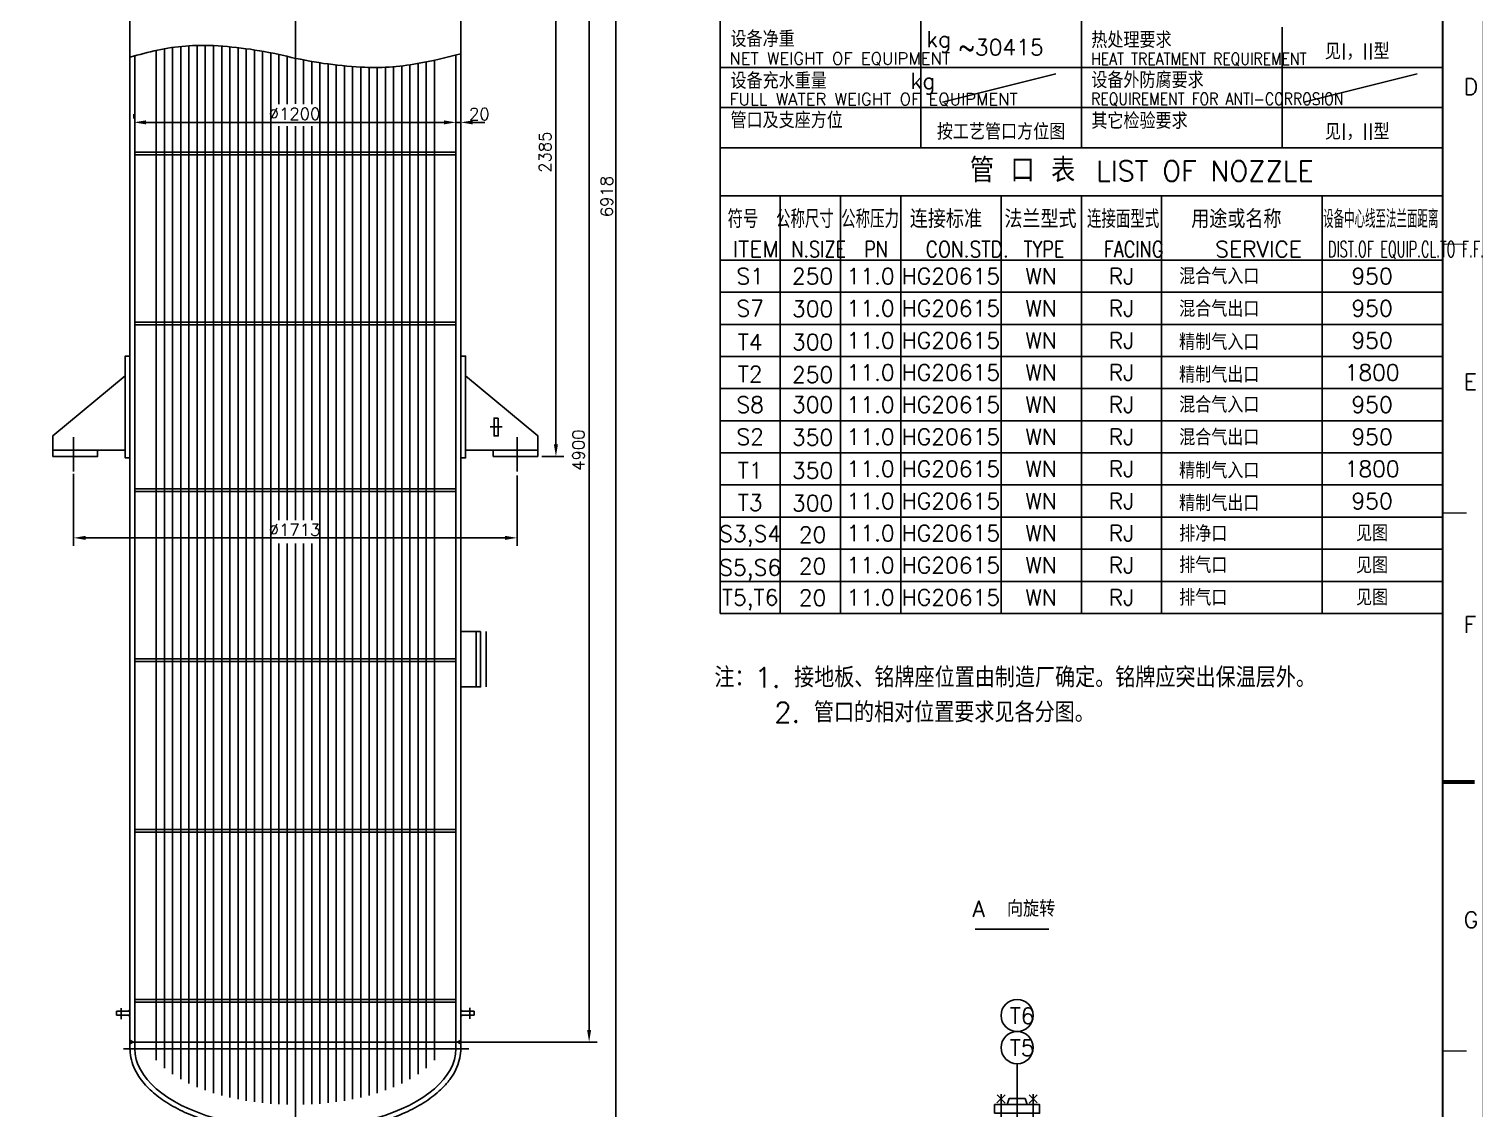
# Model space of a CAD drawing. Extents: x 49444 to 186655, y 41039 to 60167.
# Drawn here: x 66711 to 72144, y 51824 to 55859 of the extents above; entities that cross this region are included whole.
import ezdxf
from ezdxf.enums import TextEntityAlignment as Align

# ---------------------------------------------------------------- set-up
doc = ezdxf.new("R2010")
doc.units = 0
doc.header["$LTSCALE"] = 60
doc.header["$MEASUREMENT"] = 0
doc.header["$PDMODE"] = 3
doc.header["$PDSIZE"] = 0.001
doc.layers.get('0').update_dxf_attribs({"linetype": 'CONTINUOUS'})
doc.layers.get('DEFPOINTS').update_dxf_attribs({"linetype": 'CONTINUOUS'})
doc.styles.get("Standard").update_dxf_attribs({"font": 'txt_l', "bigfont": 'hztxt_l'})
doc.dimstyles.new('STANDARD$0', dxfattribs={"dimtxt": 3, "dimasz": 3, "dimexe": 2, "dimexo": 1, "dimgap": 0.5, "dimtad": 1, "dimdec": 0, "dimzin": 0, "dimdsep": 46, "dimtxsty": 'Standard', "dimcen": 1, "dimclrd": 256, "dimclre": 256, "dimclrt": 256, "dimadec": 0, "dimazin": 0, "dimtfac": 1.5, "dimtdec": 3, "dimtix": 1, "dimtmove": 0, "dimatfit": 2, "dimfxl": 0, "dimtolj": 1, "dimarcsym": 0})

# ---------------------------------------------------------------- blocks, each defined once
blk = doc.blocks.new('*D570')
at = {"lineweight": -2}
for p, q in [((68261.1, 55510), (68216.1, 55510)), ((68306.1, 55510), (68324.1, 55510)), ((68306.1, 55495.2), (68306.1, 55480)), ((68324.1, 55495.5), (68324.1, 55480)), ((68369.1, 55510), (68414.1, 55510))]:
    blk.add_line(p, q, dxfattribs=at)
for points in [[(68261.1, 55517.5), (68261.1, 55502.5), (68306.1, 55510)], [(68369.1, 55517.5), (68369.1, 55502.5), (68324.1, 55510)]]:
    blk.add_solid(points)
at = {"layer": 'DEFPOINTS', "color": 0}
for p in [(68306.1, 55510.2), (68324.1, 55510.5), (68324.1, 55510)]:
    blk.add_point(p, dxfattribs=at)
at = {"insert": (68393.9, 55541), "char_height": 45, "attachment_point": 5}
blk.add_mtext('\\A1;20', dxfattribs=at)
blk = doc.blocks.new('*D572')
at = {"lineweight": -2}
for p, q in [((68627.1, 56747.2), (68709.9, 56747.2)), ((68679.9, 54307.1), (68679.9, 56702.2)), ((68627.1, 54262.1), (68709.9, 54262.1))]:
    blk.add_line(p, q, dxfattribs=at)
for points in [[(68672.4, 56702.2), (68687.4, 56702.2), (68679.9, 56747.2)], [(68672.4, 54307.1), (68687.4, 54307.1), (68679.9, 54262.1)]]:
    blk.add_solid(points)
at = {"layer": 'DEFPOINTS', "color": 0}
for p in [(68612.1, 56747.2), (68679.9, 56747.2), (68612.1, 54262.1)]:
    blk.add_point(p, dxfattribs=at)
at = {"insert": (68639.6, 55398.9), "char_height": 45, "attachment_point": 5, "rotation": 90}
blk.add_mtext('\\A1;2385', dxfattribs=at)
blk = doc.blocks.new('*D573')
at = {"lineweight": -2}
for p, q in [((68483.9, 56747.2), (68834, 56747.2)), ((68804, 52119), (68804, 56702.2)), ((68321.2, 52074), (68834, 52074))]:
    blk.add_line(p, q, dxfattribs=at)
for points in [[(68796.5, 56702.2), (68811.5, 56702.2), (68804, 56747.2)], [(68796.5, 52119), (68811.5, 52119), (68804, 52074)]]:
    blk.add_solid(points)
at = {"layer": 'DEFPOINTS', "color": 0}
for p in [(68468.9, 56747.2), (68804, 56747.2), (68306.2, 52074)]:
    blk.add_point(p, dxfattribs=at)
at = {"insert": (68764.3, 54285.3), "char_height": 45, "attachment_point": 5, "rotation": 90}
blk.add_mtext('\\A1;4900', dxfattribs=at)
blk = doc.blocks.new('*D22')
at = {"lineweight": -2}
for p, q in [((67805.2, 58221.7), (68933.2, 58221.7)), ((68903.2, 51621.5), (68903.2, 58176.7)), ((67805.3, 51576.5), (68933.2, 51576.5))]:
    blk.add_line(p, q, dxfattribs=at)
for points in [[(68895.7, 58176.7), (68910.7, 58176.7), (68903.2, 58221.7)], [(68895.7, 51621.5), (68910.7, 51621.5), (68903.2, 51576.5)]]:
    blk.add_solid(points)
at = {"layer": 'DEFPOINTS', "color": 0}
for p in [(67790.2, 58221.7), (68903.2, 58221.7), (67790.3, 51576.5)]:
    blk.add_point(p, dxfattribs=at)
at = {"insert": (68832.4, 55232.8), "char_height": 45, "attachment_point": 5, "rotation": 90}
blk.add_mtext('\\A1;\\P6918', dxfattribs=at)
blk = doc.blocks.new('*D579')
at = {"lineweight": -2}
for p, q in [((67103.1, 55525.1), (67103.1, 55540.1)), ((68261.1, 55510.1), (67148.1, 55510.1)), ((68306.1, 55495.1), (68306.1, 55480.1))]:
    blk.add_line(p, q, dxfattribs=at)
for points in [[(67148.1, 55517.6), (67148.1, 55502.6), (67103.1, 55510.1)], [(68261.1, 55517.6), (68261.1, 55502.6), (68306.1, 55510.1)]]:
    blk.add_solid(points)
at = {"layer": 'DEFPOINTS', "color": 0}
for p in [(67103.1, 55510.1), (67103.1, 55510.1), (68306.1, 55510.1)]:
    blk.add_point(p, dxfattribs=at)
at = {"insert": (67703.1, 55542.1), "char_height": 45, "attachment_point": 5}
blk.add_mtext('\\A1;%%c1200', dxfattribs=at)
blk = doc.blocks.new('*D25')
at = {"lineweight": -2}
for p, q in [((66877.5, 54197.4), (66877.5, 53927.7)), ((68534.7, 54191), (68534.7, 53927.7)), ((68489.7, 53957.7), (66922.5, 53957.7))]:
    blk.add_line(p, q, dxfattribs=at)
for points in [[(66922.5, 53965.2), (66922.5, 53950.2), (66877.5, 53957.7)], [(68489.7, 53965.2), (68489.7, 53950.2), (68534.7, 53957.7)]]:
    blk.add_solid(points)
at = {"layer": 'DEFPOINTS', "color": 0}
for p in [(66877.5, 54212.4), (68534.7, 54206), (66877.5, 53957.7)]:
    blk.add_point(p, dxfattribs=at)
at = {"insert": (67703.1, 53987.9), "char_height": 45, "attachment_point": 5}
blk.add_mtext('\\A1;%%c1713', dxfattribs=at)

msp = doc.modelspace()

# ---------------------------------------------------------------- linework, layer by layer
for p, q in [((70643.41849, 59165.230231), (70643.41849, 55415.230231)), ((70043.41849, 59015.230231), (70043.41849, 55415.230231)), ((67706.134497, 55578.807232), (67706.134497, 58569.608166)), ((67706.134497, 55578.807232), (67706.134497, 57236.195133)), ((67088.136448, 56272.488223), (67088.196106, 52049.028121)), ((68324.134487, 56077.051716), (68324.196104, 52049.028121)), ((71393.41849, 55865.230231), (71393.41849, 55415.230231)), ((67106.1401, 55758.671536), (67106.19609, 52049.028121)), ((67186.179022, 55778.497282), (67186.179022, 52006.492002)), ((67216.765174, 55784.815321), (67216.765174, 51976.626605)), ((67247.351327, 55789.871571), (67247.351327, 51953.715125)), ((67277.937479, 55793.680483), (67277.937479, 51934.944491)), ((67308.523631, 55796.260509), (67308.523631, 51919.083343)), ((67339.109784, 55797.62394), (67339.109784, 51905.460455)), ((67369.695936, 55797.777207), (67369.695936, 51893.659374)), ((67400.282088, 55796.72103), (67400.282088, 51883.401539)), ((67430.868241, 55794.753589), (67430.868241, 51874.491457)), ((67461.454393, 55792.173739), (67461.454393, 51866.784849)), ((67492.040546, 55788.978382), (67492.040546, 51860.174825)), ((67522.626698, 55785.163653), (67522.626698, 51854.5787)), ((67553.21285, 55780.724895), (67553.21285, 51849.933968)), ((67583.799003, 55775.656631), (67583.799003, 51846.192069)), ((67614.385155, 55769.952528), (67614.385155, 51843.316579)), ((67644.982925, 55763.602822), (67644.982925, 55577.903415)), ((67675.571281, 55756.605483), (67675.571281, 55577.903415)), ((68306.139688, 55761.562843), (68306.196098, 52049.028121)), ((67736.743185, 55743.365777), (67736.743185, 55577.903415)), ((67767.33154, 55737.690436), (67767.33154, 55577.903415)), ((67797.92931, 55732.63426), (67797.92931, 51843.316579)), ((67828.515462, 55728.194639), (67828.515462, 51846.192069)), ((67859.101615, 55724.364314), (67859.101615, 51849.933968)), ((67889.687767, 55721.138827), (67889.687767, 51854.5787)), ((67920.27392, 55718.514458), (67920.27392, 51860.174825)), ((67950.860072, 55716.488203), (67950.860072, 51866.784849)), ((67981.446224, 55715.285871), (67981.446224, 51874.491457)), ((68012.032377, 55715.132712), (68012.032377, 51883.401539)), ((68042.618529, 55716.028185), (68042.618529, 51893.659374)), ((68073.204682, 55717.975455), (68073.204682, 51905.460455)), ((68103.790834, 55720.981453), (68103.790834, 51919.083343)), ((68134.376986, 55725.056997), (68134.376986, 51934.944491)), ((68164.963139, 55730.213537), (68164.963139, 51953.715125)), ((68195.549291, 55736.102733), (68195.549291, 51976.626605)), ((68226.135444, 55742.486853), (68226.135444, 52006.492002)), ((69293.41849, 55715.230231), (70643.41849, 55715.230231)), ((70124.757805, 55585.56506), (70548.137499, 55691.409983)), ((70643.41849, 55715.230231), (71993.41849, 55715.230231)), ((71474.757805, 55585.56506), (71898.137499, 55691.409983)), ((69293.41849, 55565.230231), (70643.41849, 55565.230231)), ((70643.41849, 55565.230231), (71993.41849, 55565.230231)), ((67644.982925, 55496.466265), (67644.982925, 54023.555517)), ((67675.571281, 55496.466265), (67675.571281, 54023.555517)), ((67706.134497, 54023.555517), (67706.134497, 55496.466265)), ((67706.134497, 54023.555517), (67706.134497, 55495.086753)), ((67736.743185, 55496.466265), (67736.743185, 54023.555517)), ((67767.33154, 55496.466265), (67767.33154, 54023.555517)), ((68306.145217, 55398.207538), (67106.145541, 55398.189992)), ((68306.145217, 55388.207538), (67106.145541, 55388.189992)), ((69518.41849, 55235.230227), (69518.41849, 53675.230231)), ((69743.41849, 55235.230227), (69743.41849, 53675.230231)), ((69968.41849, 55235.230227), (69968.41849, 53675.230231)), ((70343.41849, 55235.230227), (70343.41849, 53675.230231)), ((70643.41849, 55235.230227), (70643.41849, 53675.230231)), ((70943.41849, 55235.230227), (70943.41849, 53675.230231)), ((71543.41849, 55235.230227), (71543.41849, 53675.230231)), ((69293.41849, 54995.230227), (71993.41849, 54995.230227)), ((69293.41849, 54875.230227), (71993.41849, 54875.230227)), ((68306.134493, 54763.206397), (67106.157302, 54763.189992)), ((68306.134493, 54753.206397), (67106.157456, 54753.190653)), ((69293.41849, 54755.230227), (71993.41849, 54755.230227)), ((69293.41849, 54635.230227), (71993.41849, 54635.230227)), ((69293.41849, 54515.230227), (71993.41849, 54515.230227)), ((69293.41849, 54395.230227), (71993.41849, 54395.230227)), ((66877.546309, 54333.4942), (66877.546309, 54205.967099)), ((68478.653564, 54372.113044), (68434.636441, 54372.113044)), ((68534.722686, 54333.4942), (68534.722686, 54205.967099)), ((69293.41849, 54275.230227), (71993.41849, 54275.230227)), ((68306.174628, 54140.53825), (67106.174807, 54140.520828)), ((68306.174628, 54130.53825), (67106.174807, 54130.520828)), ((69293.41849, 54155.230227), (71993.41849, 54155.230227)), ((69293.41849, 54035.230227), (71993.41849, 54035.230227)), ((67644.982925, 53937.078858), (67644.982925, 51841.280412)), ((67675.571281, 53937.078858), (67675.571281, 51840.066412)), ((67706.134497, 52303.032645), (67706.134497, 53937.078858)), ((67706.134497, 51356.456038), (67706.134497, 53937.078858)), ((67736.743185, 53937.078858), (67736.743185, 51840.066412)), ((67767.33154, 53937.078858), (67767.33154, 51841.280412)), ((69293.41849, 53915.230227), (71993.41849, 53915.230227)), ((69293.41849, 53675.230231), (71993.41849, 53675.230231)), ((68381.634279, 53400.70057), (68381.634279, 53607.956058)), ((68419.257036, 53401.160577), (68419.257036, 53608.059769)), ((68306.174628, 53505.53825), (67106.174807, 53505.520828)), ((68306.174628, 53495.53825), (67106.174807, 53495.520828)), ((68306.139363, 52868.205736), (67106.183878, 52868.189992)), ((68306.139363, 52858.205736), (67106.183878, 52858.189992)), ((70246.249784, 52496.026896), (70521.376451, 52496.026896)), ((68306.189748, 52233.20618), (67106.189783, 52233.189423)), ((68306.189748, 52223.20618), (67106.189783, 52223.189423)), ((67706.195046, 51521.372309), (67706.134497, 52264.177341)), ((67088.083842, 52188.92736), (67038.083843, 52188.919209)), ((67038.083843, 52188.919209), (67038.086502, 52173.919209)), ((67088.086501, 52173.92736), (67038.086502, 52173.919209)), ((67054.647917, 52201.065612), (67054.654836, 52159.93216)), ((68324.197198, 52174.028121), (68374.197198, 52174.028121)), ((68324.197412, 52189.028121), (68374.197412, 52189.028121)), ((68357.631358, 52201.171824), (68357.631145, 52160.038371)), ((68374.197412, 52189.028121), (68374.197198, 52174.028121)), ((67237.458521, 52074.028121), (67088.194734, 52074.028121)), ((68324.194734, 52074.028121), (67237.458521, 52074.028121)), ((68354.505698, 52049.028121), (67063.627634, 52049.028121)), ((70403.392323, 51168.929347), (70403.392323, 51993.00287))]:
    msp.add_line(p, q)
for points, format in [([(63233.41849, 59465.230231, 1.5, 1.5, 0), (63233.41849, 46850.230231, 1.5, 1.5, 0), (72143.41849, 46850.230231, 1.5, 1.5, 0), (72143.41849, 59465.230231, 1.5, 1.5, 0), (63233.41849, 59465.230231, 1.5, 1.5, 1.9635677679)], "xyseb"), ([(63608.41849, 59315.230231, 7.5, 7.5, 0), (63608.41849, 47000.230231, 7.5, 7.5, 0), (71993.41849, 47000.230231, 7.5, 7.5, 0), (71993.41849, 59315.230231, 7.5, 7.5, 0), (63608.41849, 59315.230231, 7.5, 7.5, 0)], "xyseb"), ([(68324.139327, 55766.336007, -0.02076633), (68161.713525, 55729.61674, -0.0593798828), (67950.860072, 55716.488203, -0.044430869), (67673.941262, 55756.993186, 0.0449693003), (67400.282088, 55796.72103, 0.0680260228), (67191.323956, 55779.641515, 0.014541141), (67088.139903, 55753.681037)], "xyb"), ([(72083.41849, 55055.230231, 4.5, 4.5, 0), (71993.41849, 55055.230231, 4.5, 4.5, 0)], "xyseb"), ([(72083.41849, 54050.230231, 4.5, 4.5, 0), (71993.41849, 54050.230231, 4.5, 4.5, 0)], "xyseb"), ([(72113.41849, 53045.230231, 15, 15, 0), (71993.41849, 53045.230231, 15, 15, 0)], "xyseb"), ([(72083.41849, 52040.230231, 4.5, 4.5, 0), (71993.41849, 52040.230231, 4.5, 4.5, 0)], "xyseb")]:
    msp.add_lwpolyline(points, format=format)
for points in [[(69293.418494, 59315.230231), (69293.418494, 53675.230231)], [(69293.418494, 55415.230231), (71993.41849, 55415.230231)], [(69293.418494, 55415.230231), (71993.41849, 55415.230231)], [(71993.41849, 55235.230231), (69293.418494, 55235.230231)], [(69293.418494, 55235.230231), (71993.41849, 55235.230231)], [(67088.106144, 54256.189992), (67070.254659, 54256.189992), (67070.254659, 54636.764577), (67088.106144, 54636.764577)], [(68324.16285, 54256.189992), (68342.014335, 54256.189992), (68342.014335, 54636.764577), (68324.16285, 54636.764577)], [(67070.254659, 54285.922377), (66800.189934, 54285.922377), (66800.189934, 54339.440682), (67070.254659, 54562.612827)], [(68342.014335, 54285.922377), (68612.07906, 54285.922377), (68612.07906, 54339.440682), (68342.014335, 54562.612827)], [(66800.189934, 54285.922377), (66800.189934, 54262.136457), (66966.803679, 54262.136457), (66966.803679, 54285.922377)], [(68612.07906, 54285.922377), (68612.07906, 54262.136457), (68445.465315, 54262.136457), (68445.465315, 54285.922377)], [(69293.418494, 53795.230231), (71993.41849, 53795.230231)], [(70328.204277, 51846.637665), (70358.704497, 51876.193875)], [(70328.676282, 51876.66588), (70358.232492, 51846.16566)], [(70343.454381, 51717.024397), (70343.454381, 51879.015029)], [(70366.250982, 51840.332715), (70373.605947, 51862.643325), (70433.057637, 51862.643325), (70440.412602, 51840.332715)], [(70478.580402, 51846.637665), (70448.080182, 51876.193875)], [(70478.108397, 51876.66588), (70448.552187, 51846.16566)], [(70463.330286, 51717.024397), (70463.330286, 51879.015029)]]:
    msp.add_lwpolyline(points)
for points in [[(68464.470482, 54405.343215), (68448.819879, 54405.343215), (68448.819879, 54338.882873), (68464.470482, 54338.882873)], [(68398.464157, 53607.956058), (68324.224957, 53607.956058), (68324.224957, 53400.70057), (68398.464157, 53400.70057)], [(70319.333892, 51808.103385), (70319.333892, 51840.332715), (70487.329692, 51840.332715), (70487.329692, 51808.103385)]]:
    msp.add_lwpolyline(points, close=True)
for centre in [(70403.392323, 52173.00287), (70403.392323, 52053.00287)]:
    msp.add_circle(centre, 60)
at = {"extrusion": (0, 0, -1)}
msp.add_ellipse((67706.195036, 52049.028121), major_axis=(-600, 0), ratio=0.5, start_param=3.1415926536, end_param=6.2831853072, dxfattribs=at)
for points, knots in [([(67669.346667, 51731.586216), (67662.808442, 51731.784277), (67656.276395, 51732.035088), (67616.997107, 51733.863041), (67584.480081, 51736.71734), (67520.746216, 51745.018953), (67489.530128, 51750.466072), (67429.183921, 51763.827856), (67400.05447, 51771.742168), (67344.60921, 51789.862357), (67318.29386, 51800.06768), (67269.128851, 51822.556847), (67246.279126, 51834.839976), (67204.614367, 51861.254068), (67185.798101, 51875.38474), (67152.702935, 51905.264126), (67138.421532, 51921.015334), (67118.741182, 51948.50666), (67111.965379, 51959.872731), (67100.853552, 51983.106429), (67096.518955, 51994.975026), (67090.439558, 52019.026), (67088.69694, 52031.207405), (67088.226328, 52045.284085), (67088.195036, 52047.156103), (67088.195036, 52049.028121)], [4.7729310968, 4.7729310968, 4.7729310968, 4.7729310968, 4.8051962305, 4.8051962305, 4.9672334602, 4.9672334602, 5.1292706899, 5.1292706899, 5.2913079197, 5.2913079197, 5.4533451494, 5.4533451494, 5.6153823791, 5.6153823791, 5.7774196088, 5.7774196088, 5.9394568385, 5.9394568385, 6.0484615132, 6.0484615132, 6.157466188, 6.157466188, 6.2664708627, 6.2664708627, 6.2831853072, 6.2831853072, 6.2831853072, 6.2831853072]), ([(68324.195004, 52049.028121), (68324.194636, 52037.657427), (68323.036996, 52026.287555), (68318.32655, 52003.168857), (68314.650813, 51991.433683), (68304.90983, 51968.411162), (68298.846178, 51957.123207), (68284.485387, 51935.119698), (68276.188632, 51924.403023), (68257.509819, 51903.622945), (68247.127508, 51893.558868), (68218.570863, 51869.15293), (68199.135405, 51855.276754), (68156.309707, 51829.405173), (68132.91845, 51817.41021), (68082.759876, 51795.530008), (68055.9926, 51785.645474), (67999.744925, 51768.195223), (67970.26503, 51760.630029), (67909.329106, 51747.988172), (67877.873762, 51742.911836), (67813.779295, 51735.365339), (67781.140929, 51732.895353), (67746.604332, 51731.697955), (67744.884632, 51731.642005), (67743.164502, 51731.589712)], [3.1415926785, 3.1415926785, 3.1415926785, 3.1415926785, 3.2431176224, 3.2431176224, 3.3500721224, 3.3500721224, 3.4570266225, 3.4570266225, 3.5639811225, 3.5639811225, 3.6709356225, 3.6709356225, 3.8329728522, 3.8329728522, 3.9950100819, 3.9950100819, 4.1570473116, 4.1570473116, 4.3190845414, 4.3190845414, 4.4811217711, 4.4811217711, 4.6431590008, 4.6431590008, 4.651647679, 4.651647679, 4.651647679, 4.651647679])]:
    msp.add_open_spline(points, degree=3, knots=knots)
for points in [[(67088.083842, 52188.92736), (67077.674026, 52188.925663), (67088.082122, 52198.632054)], [(67088.086501, 52173.92736), (67077.676472, 52173.925663), (67088.088095, 52164.934537)], [(68324.197198, 52174.028121), (68334.607228, 52174.028121), (68324.19707, 52165.035297)], [(68324.197412, 52189.028121), (68334.607228, 52189.028121), (68324.19755, 52198.732815)], [(67106.194734, 52074.028121), (67088.194734, 52084.227234), (67088.194734, 52063.663185)], [(68306.194734, 52074.028121), (68324.194734, 52084.227234), (68324.194734, 52063.663185)]]:
    msp.add_solid(points)

# ---------------------------------------------------------------- texts
for s, height, p in [('设备净重           kg', 60, (69332.24382, 55791.400777)), ('热处理要求', 60, (70680.713728, 55787.801114)), ('NET WEIGHT OF EQUIPMENT', 45, (69327.843631, 55726.378016)), ('设备充水重量       kg', 60, (69332.24382, 55635.422953)), ('设备外防腐要求', 60, (70680.713728, 55637.801114)), ('D', 60, (72072.828582, 55613.34993)), ('FULL WATER WEIGHT OF EQUIPMENT', 45, (69327.843631, 55574.453068)), ('管口及支座方位', 60, (69332.24382, 55487.801114)), ('其它检验要求', 60, (70680.713728, 55485.422953)), ('LIST OF NOZZLE', 75, (70698.372577, 55290.976278)), ('ITEM', 60, (69340.872577, 55005.976278)), ('SERVICE', 60, (71143.863445, 55005.976278)), ('混合气入口', 60.0000003, (71008.948492, 54905.230226)), ('混合气出口', 60.0000003, (71008.948492, 54783.29435)), ('精制气入口', 60.0000003, (71008.948492, 54659.282934)), ('精制气出口', 60.0000003, (71008.948492, 54537.347058)), ('E', 60, (72072.828582, 54510.84993)), ('混合气入口', 60.0000003, (71008.948492, 54425.230224)), ('混合气出口', 60.0000003, (71008.948492, 54303.294347)), ('精制气入口', 60.0000003, (71008.948492, 54179.282932)), ('精制气出口', 60.0000003, (71008.948492, 54057.347055)), ('排净口', 60.0000003, (71008.948492, 53943.375744)), ('排气口', 60.0000003, (71008.948492, 53825.7947)), ('排气口', 60.0000003, (71008.948492, 53704.260501)), ('F', 60, (72072.828582, 53603.34993)), ('注：1. 接地板、铭牌座位置由制造厂确定。铭牌应突出保温层外。', 75, (69272.350862, 53398.756363)), ('    2. 管口的相对位置要求见各分图。', 75, (69272.350862, 53268.32966)), ('A  向旋转', 60, (70237.177945, 52542.076634)), ('G', 60, (72072.828582, 52500.84993)), ('T6', 60, (70375.775757, 52142.051567)), ('T5', 60, (70375.775757, 52022.051567))]:
    msp.add_text(s, height=height).set_placement(p)
for s, height, p in [('~30415', 60, (70343.418494, 55760.596825)), ('见I，II型', 60, (71674.43064, 55745.230231)), ('按工艺管口方位图', 60, (70343.418494, 55445.230231)), ('见I，II型', 60, (71674.43064, 55445.230231)), ('管 口 表^J', 90, (70454.601663, 55286.52337)), ('连接标准^J', 67.5, (70160.529747, 55115.230227)), ('法兰型式', 67.5, (70490.654237, 55115.230223)), ('用途或名称^J', 67.5, (71245.769147, 55115.230227)), ('S1', 60.0000003, (69405.918498, 54905.230226)), ('250', 60.0000003, (69639.097465, 54905.230226)), ('S7', 60.0000003, (69405.918498, 54785.230226)), ('300', 60.0000003, (69639.097465, 54783.29435)), ('T4', 60.0000003, (69405.918498, 54659.282934)), ('300', 60.0000003, (69639.097465, 54659.282934)), ('T2', 60.0000003, (69405.918498, 54539.282934)), ('250', 60.0000003, (69639.097465, 54537.347058)), ('S8', 60.0000003, (69405.918498, 54425.230224)), ('300', 60.0000003, (69639.097465, 54425.230224)), ('S2', 60.0000003, (69405.918498, 54305.230223)), ('350', 60.0000003, (69639.097465, 54303.294347)), ('T1', 60.0000003, (69405.918498, 54179.282932)), ('350', 60.0000003, (69639.097465, 54179.282932)), ('T3', 60.0000003, (69405.918498, 54059.282931)), ('300', 60.0000003, (69639.097465, 54057.347055)), ('S3,S4', 60.0000003, (69405.918498, 53943.375744)), ('20', 60.0000003, (69639.097465, 53939.503992)), ('S5,S6', 60.0000003, (69405.918498, 53817.085005)), ('20', 60.0000003, (69639.097465, 53821.922948)), ('T5,T6', 60.0000003, (69405.918498, 53705.230215)), ('20', 60.0000003, (69639.097465, 53703.77745))]:
    msp.add_text(s, height=height).set_placement(p, align=Align.CENTER)
for s, height, width, p in [('HEAT TREATMENT REQUIREMENT', 45, 0.85, (70680.160768, 55725.063149)), ('REQUIREMENT FOR ANTI-CORROSION', 45, 0.85, (70680.160768, 55575.063149)), ('N.SIZE', 60, 0.8, (69560.030387, 55005.976278)), ('PN', 60, 0.8, (69831.997879, 55005.976273)), ('CON.STD.', 60, 0.85, (70061.855114, 55005.976278)), ('TYPE', 60, 0.8, (70427.908553, 55005.976273)), ('FACING', 60, 0.8, (70727.908553, 55005.976273)), ('DIST.OF EQUIP.CL.TO F.F.', 60, 0.58, (71565.405199, 55005.976278))]:
    msp.add_text(s, height=height, dxfattribs=dict(width=width)).set_placement(p)
for s, width, p in [('符号^J', 0.85, (69398.41849, 55115.230227)), ('公称尺寸^J', 0.8, (69628.969165, 55115.230227)), ('公称压力', 0.8, (69853.969165, 55115.230223)), ('连接面型式', 0.8, (70799.554522, 55115.230223)), ('设备中心线至法兰面距离', 0.58, (71762.330561, 55115.230227))]:
    msp.add_text(s, height=67.5, dxfattribs=dict(width=width)).set_placement(p, align=Align.CENTER)
for s, p in [('11.0', (69855.91849, 54935.230223)), ('HG20615', (70155.91849, 54935.230223)), ('WN', (70493.41849, 54935.230223)), ('RJ', (70793.41849, 54935.230223)), ('950', (71730.025595, 54935.230231)), ('11.0', (69855.91849, 54815.230223)), ('HG20615', (70155.91849, 54815.230223)), ('WN', (70493.41849, 54815.230223)), ('RJ', (70793.41849, 54815.230223)), ('950', (71730.025595, 54815.230231)), ('11.0', (69855.91849, 54695.230223)), ('HG20615', (70155.91849, 54695.230223)), ('WN', (70493.41849, 54695.230223)), ('RJ', (70793.41849, 54695.230223)), ('950', (71730.025595, 54695.230231)), ('11.0', (69855.91849, 54575.230223)), ('HG20615', (70155.91849, 54575.230223)), ('WN', (70493.41849, 54575.230223)), ('RJ', (70793.41849, 54575.230223)), ('1800', (71730.025595, 54575.230231)), ('11.0', (69855.91849, 54455.230227)), ('HG20615', (70155.91849, 54455.230227)), ('WN', (70493.41849, 54455.230223)), ('RJ', (70793.41849, 54455.230223)), ('950', (71730.025595, 54455.230231)), ('11.0', (69855.91849, 54335.230223)), ('HG20615', (70155.91849, 54335.230223)), ('WN', (70493.41849, 54335.230223)), ('RJ', (70793.41849, 54335.230223)), ('950', (71730.025595, 54335.230231)), ('11.0', (69855.91849, 54215.230223)), ('HG20615', (70155.91849, 54215.230223)), ('WN', (70493.41849, 54215.230223)), ('RJ', (70793.41849, 54215.230223)), ('1800', (71730.025595, 54215.230231)), ('11.0', (69855.91849, 54095.230223)), ('HG20615', (70155.91849, 54095.230223)), ('WN', (70493.41849, 54095.230223)), ('RJ', (70793.41849, 54095.230223)), ('950', (71730.025595, 54095.230231)), ('11.0', (69855.91849, 53975.230223)), ('HG20615', (70155.91849, 53975.230223)), ('WN', (70493.41849, 53975.230223)), ('RJ', (70793.41849, 53975.230223)), ('见图', (71730.025595, 53975.230231)), ('11.0', (69855.91849, 53855.230227)), ('HG20615', (70155.91849, 53855.230227)), ('WN', (70493.41849, 53855.230227)), ('RJ', (70793.41849, 53855.230227)), ('见图', (71730.025595, 53855.230223)), ('11.0', (69855.91849, 53735.230227)), ('HG20615', (70155.91849, 53735.230227)), ('WN', (70493.41849, 53735.230227)), ('RJ', (70793.41849, 53735.230227)), ('见图', (71730.025595, 53735.230218))]:
    msp.add_text(s, height=60).set_placement(p, align=Align.MIDDLE_CENTER)

# ---------------------------------------------------------------- dimensions: what is measured, and where the dimension line sits
for base, p1, p2, angle, text, override, picture, middle in [((68903.234259, 58221.687637), (67790.253477, 51576.517581), (67790.192928, 58221.687637), 90, '\\P6918', {"dimscale": 15, "dimgap": 0.1, "dimdec": 2, "dimcen": 3, "dimtdec": 2, "dimtmove": 2, "dimatfit": 3}, '*D22', (68832.357495, 55232.776109)), ((68803.953499, 56747.189992), (68306.194734, 52074.028121), (68468.930103, 56747.189992), 90, '4900', {"dimscale": 15, "dimgap": 0.1, "dimcen": 3, "dimtdec": 0, "dimtmove": 2, "dimatfit": 3}, '*D573', (68764.294903, 54285.258022)), ((68679.886885, 56747.189992), (68612.07906, 54262.136457), (68612.07906, 56747.189992), 90, '2385', {"dimscale": 15, "dimgap": 0.1, "dimcen": 3, "dimtdec": 0, "dimtmove": 2, "dimatfit": 3}, '*D572', (68639.641483, 55398.947893)), ((67103.116807, 55510.095039), (68306.143508, 55510.113557), (67103.116807, 55510.095039), 180, '%%c1200', {"dimscale": 15, "dimgap": 0.1, "dimdec": 2, "dimcen": 3, "dimtdec": 2, "dimtmove": 2, "dimatfit": 3}, '*D579', (67703.107378, 55542.071109)), ((66877.546309, 53957.719682), (68534.722686, 54205.967099), (66877.546309, 54212.445332), 180, '%%c1713', {"dimscale": 15, "dimgap": 0.1, "dimcen": 3, "dimtdec": 0, "dimtmove": 2, "dimatfit": 3}, '*D25', (67703.11205, 53987.868847))]:
    dim = msp.add_linear_dim(base=base, p1=p1, p2=p2, angle=angle, text=text, dimstyle='STANDARD$0', override=override)
    dim.commit()
    dim.dimension.update_dxf_attribs({"geometry": picture, "text_midpoint": middle, "dimtype": 160})
dim = msp.add_linear_dim(base=(68324.143154, 55510.039122), p1=(68306.143508, 55510.150996), p2=(68324.143154, 55510.487618), text='20', dimstyle='STANDARD$0', override={"dimscale": 15, "dimgap": 0.1, "dimcen": 3, "dimtdec": 2, "dimtmove": 2, "dimatfit": 3})
dim.commit()
dim.dimension.update_dxf_attribs({"geometry": '*D570', "text_midpoint": (68393.923415, 55540.997315), "dimtype": 160})

doc.saveas('drawing.dxf')
